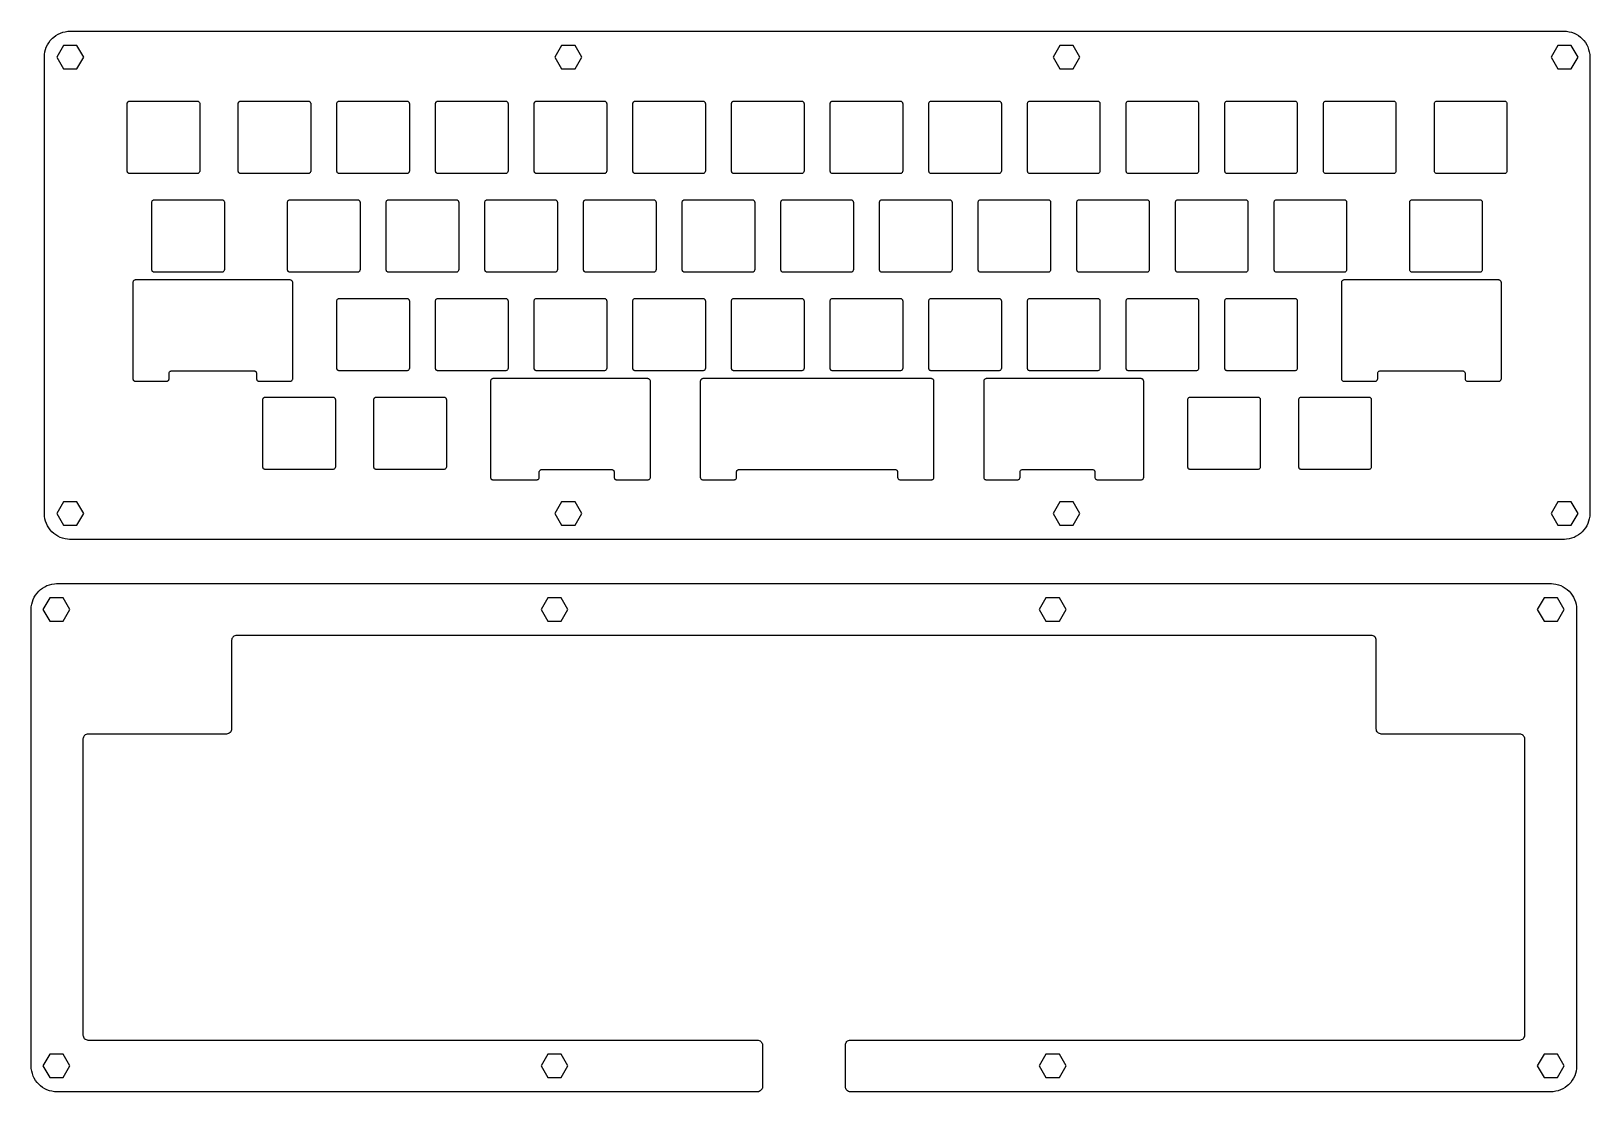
# Model space of a CAD drawing. Extents: x 0 to 714, y 0 to 312.
# Drawn here: x 413.2 to 714.1, y 107.4 to 312.3 of the extents above; entities that cross this region are included whole.
import ezdxf

# ---------------------------------------------------------------- set-up
doc = ezdxf.new("R2010")
doc.units = 0
doc.layers.get('0').update_dxf_attribs({"linetype": 'CONTINUOUS'})

msp = doc.modelspace()

# ---------------------------------------------------------------- linework, layer by layer
at = {"color": 0}
for points in [[(415.707, 307.278), (415.707, 307.401), (415.731, 307.772), (415.804, 308.258), (415.922, 308.732), (416.088, 309.192), (416.296, 309.632), (416.547, 310.051), (416.839, 310.447), (417.083, 310.726), (417.171, 310.814), (417.258, 310.9), (417.537, 311.146), (417.932, 311.438), (418.353, 311.689), (418.793, 311.897), (419.253, 312.061), (419.726, 312.181), (420.213, 312.253), (420.583, 312.278), (420.707, 312.278), (709.119, 312.278), (709.247, 312.278), (709.631, 312.251), (710.126, 312.176), (710.606, 312.053), (711.065, 311.885), (711.503, 311.675), (711.915, 311.424), (712.3, 311.136), (712.654, 310.814), (712.978, 310.458), (713.265, 310.074), (713.515, 309.661), (713.726, 309.224), (713.894, 308.765), (714.018, 308.286), (714.093, 307.789), (714.119, 307.406), (714.119, 307.278), (714.119, 219.128), (714.119, 219), (714.093, 218.617), (714.018, 218.119), (713.894, 217.64), (713.726, 217.182), (713.515, 216.744), (713.265, 216.332), (712.978, 215.947), (712.654, 215.592), (712.3, 215.269), (711.915, 214.982), (711.503, 214.732), (711.065, 214.521), (710.606, 214.353), (710.126, 214.229), (709.631, 214.154), (709.247, 214.128), (709.119, 214.128), (420.707, 214.128), (420.579, 214.128), (420.196, 214.154), (419.699, 214.229), (419.219, 214.353), (418.761, 214.521), (418.324, 214.732), (417.911, 214.982), (417.526, 215.269), (417.171, 215.592), (416.849, 215.947), (416.561, 216.332), (416.31, 216.744), (416.1, 217.182), (415.932, 217.64), (415.808, 218.119), (415.732, 218.617), (415.707, 219), (415.707, 219.128), (415.707, 307.278)], [(423.304, 307.278), (422.006, 309.528), (419.407, 309.528), (418.108, 307.278), (419.407, 305.028), (422.006, 305.028), (423.304, 307.278)], [(518.186, 305.028), (519.485, 307.278), (518.186, 309.528), (515.588, 309.528), (514.289, 307.278), (515.588, 305.028), (518.186, 305.028)], [(615.664, 307.278), (614.365, 309.528), (611.767, 309.528), (610.468, 307.278), (611.767, 305.028), (614.365, 305.028), (615.664, 307.278)], [(711.844, 307.278), (710.546, 309.528), (707.947, 309.528), (706.649, 307.278), (707.947, 305.028), (710.546, 305.028), (711.844, 307.278)], [(431.707, 298.278), (431.707, 298.303), (431.717, 298.376), (431.744, 298.469), (431.79, 298.556), (431.836, 298.614), (431.853, 298.632), (431.871, 298.649), (431.929, 298.694), (432.015, 298.74), (432.108, 298.768), (432.182, 298.778), (432.207, 298.778), (445.207, 298.778), (445.232, 298.778), (445.307, 298.768), (445.401, 298.739), (445.486, 298.693), (445.56, 298.632), (445.621, 298.557), (445.667, 298.472), (445.696, 298.379), (445.707, 298.303), (445.707, 298.278), (445.707, 285.278), (445.707, 285.253), (445.696, 285.176), (445.667, 285.083), (445.621, 284.999), (445.56, 284.924), (445.486, 284.862), (445.401, 284.817), (445.307, 284.787), (445.232, 284.778), (445.207, 284.778), (432.207, 284.778), (432.182, 284.778), (432.108, 284.787), (432.015, 284.815), (431.929, 284.862), (431.871, 284.907), (431.853, 284.924), (431.836, 284.942), (431.79, 285), (431.744, 285.086), (431.717, 285.179), (431.707, 285.253), (431.707, 285.278), (431.707, 298.278)], [(466.637, 298.778), (466.662, 298.778), (466.736, 298.768), (466.829, 298.74), (466.915, 298.694), (466.974, 298.649), (466.992, 298.632), (467.008, 298.614), (467.054, 298.556), (467.1, 298.469), (467.128, 298.376), (467.137, 298.303), (467.137, 298.278), (467.137, 285.278), (467.137, 285.253), (467.128, 285.179), (467.1, 285.086), (467.054, 285), (467.008, 284.942), (466.992, 284.924), (466.974, 284.907), (466.915, 284.862), (466.829, 284.815), (466.736, 284.787), (466.662, 284.778), (466.637, 284.778), (453.638, 284.778), (453.614, 284.778), (453.54, 284.787), (453.447, 284.815), (453.361, 284.862), (453.301, 284.907), (453.285, 284.924), (453.267, 284.942), (453.222, 285), (453.176, 285.086), (453.147, 285.179), (453.138, 285.253), (453.138, 285.278), (453.138, 298.278), (453.138, 298.303), (453.147, 298.376), (453.176, 298.469), (453.222, 298.556), (453.267, 298.614), (453.285, 298.632), (453.301, 298.649), (453.361, 298.694), (453.447, 298.74), (453.54, 298.768), (453.614, 298.778), (453.638, 298.778), (466.637, 298.778)], [(472.188, 298.278), (472.188, 298.303), (472.199, 298.379), (472.228, 298.472), (472.274, 298.557), (472.335, 298.632), (472.408, 298.693), (472.493, 298.739), (472.588, 298.768), (472.662, 298.778), (472.688, 298.778), (485.688, 298.778), (485.713, 298.778), (485.789, 298.768), (485.882, 298.739), (485.968, 298.693), (486.042, 298.632), (486.103, 298.557), (486.149, 298.472), (486.178, 298.379), (486.188, 298.303), (486.188, 298.278), (486.188, 285.278), (486.188, 285.253), (486.178, 285.179), (486.15, 285.086), (486.104, 285), (486.058, 284.942), (486.042, 284.924), (486.024, 284.907), (485.965, 284.862), (485.879, 284.815), (485.786, 284.787), (485.713, 284.778), (485.688, 284.778), (472.688, 284.778), (472.662, 284.778), (472.588, 284.787), (472.493, 284.817), (472.408, 284.862), (472.335, 284.924), (472.274, 284.999), (472.228, 285.083), (472.199, 285.176), (472.188, 285.253), (472.188, 285.278), (472.188, 298.278)], [(491.238, 298.278), (491.238, 298.303), (491.247, 298.376), (491.276, 298.469), (491.322, 298.556), (491.367, 298.614), (491.385, 298.632), (491.401, 298.649), (491.461, 298.694), (491.547, 298.74), (491.64, 298.768), (491.714, 298.778), (491.738, 298.778), (504.738, 298.778), (504.762, 298.778), (504.839, 298.768), (504.932, 298.739), (505.018, 298.693), (505.092, 298.632), (505.153, 298.557), (505.199, 298.472), (505.228, 298.379), (505.238, 298.303), (505.238, 298.278), (505.238, 285.278), (505.238, 285.253), (505.228, 285.176), (505.199, 285.083), (505.153, 284.999), (505.092, 284.924), (505.018, 284.862), (504.932, 284.817), (504.839, 284.787), (504.762, 284.778), (504.738, 284.778), (491.738, 284.778), (491.714, 284.778), (491.64, 284.787), (491.547, 284.815), (491.461, 284.862), (491.401, 284.907), (491.385, 284.924), (491.367, 284.942), (491.322, 285), (491.276, 285.086), (491.247, 285.179), (491.238, 285.253), (491.238, 285.278), (491.238, 298.278)], [(523.787, 298.778), (523.813, 298.778), (523.889, 298.768), (523.982, 298.739), (524.068, 298.693), (524.142, 298.632), (524.203, 298.557), (524.249, 298.472), (524.278, 298.379), (524.287, 298.303), (524.287, 298.278), (524.287, 285.278), (524.287, 285.253), (524.278, 285.179), (524.25, 285.086), (524.204, 285), (524.158, 284.942), (524.142, 284.924), (524.124, 284.907), (524.065, 284.862), (523.979, 284.815), (523.886, 284.787), (523.813, 284.778), (523.787, 284.778), (510.787, 284.778), (510.764, 284.778), (510.69, 284.787), (510.597, 284.815), (510.511, 284.862), (510.451, 284.907), (510.435, 284.924), (510.417, 284.942), (510.372, 285), (510.326, 285.086), (510.297, 285.179), (510.287, 285.253), (510.287, 285.278), (510.287, 298.278), (510.287, 298.303), (510.297, 298.376), (510.326, 298.469), (510.372, 298.556), (510.417, 298.614), (510.435, 298.632), (510.451, 298.649), (510.511, 298.694), (510.597, 298.74), (510.69, 298.768), (510.764, 298.778), (510.787, 298.778), (523.787, 298.778)], [(529.338, 298.278), (529.338, 298.303), (529.347, 298.376), (529.376, 298.469), (529.422, 298.556), (529.467, 298.614), (529.485, 298.632), (529.501, 298.649), (529.561, 298.694), (529.647, 298.74), (529.74, 298.768), (529.814, 298.778), (529.838, 298.778), (542.838, 298.778), (542.863, 298.778), (542.939, 298.768), (543.032, 298.739), (543.118, 298.693), (543.192, 298.632), (543.253, 298.557), (543.299, 298.472), (543.328, 298.379), (543.338, 298.303), (543.338, 298.278), (543.338, 285.278), (543.338, 285.253), (543.328, 285.176), (543.299, 285.083), (543.253, 284.999), (543.192, 284.924), (543.118, 284.862), (543.032, 284.817), (542.939, 284.787), (542.863, 284.778), (542.838, 284.778), (529.838, 284.778), (529.814, 284.778), (529.74, 284.787), (529.647, 284.815), (529.561, 284.862), (529.501, 284.907), (529.485, 284.924), (529.467, 284.942), (529.422, 285), (529.376, 285.086), (529.347, 285.179), (529.338, 285.253), (529.338, 285.278), (529.338, 298.278)], [(548.387, 298.278), (548.387, 298.303), (548.397, 298.376), (548.426, 298.469), (548.472, 298.556), (548.517, 298.614), (548.535, 298.632), (548.551, 298.649), (548.611, 298.694), (548.697, 298.74), (548.79, 298.768), (548.864, 298.778), (548.887, 298.778), (561.887, 298.778), (561.912, 298.778), (561.989, 298.768), (562.082, 298.739), (562.168, 298.693), (562.242, 298.632), (562.303, 298.557), (562.349, 298.472), (562.378, 298.379), (562.387, 298.303), (562.387, 298.278), (562.387, 285.278), (562.387, 285.253), (562.378, 285.176), (562.349, 285.083), (562.303, 284.999), (562.242, 284.924), (562.168, 284.862), (562.082, 284.817), (561.989, 284.787), (561.912, 284.778), (561.887, 284.778), (548.887, 284.778), (548.864, 284.778), (548.79, 284.787), (548.697, 284.815), (548.611, 284.862), (548.551, 284.907), (548.535, 284.924), (548.517, 284.942), (548.472, 285), (548.426, 285.086), (548.397, 285.179), (548.387, 285.253), (548.387, 285.278), (548.387, 298.278)], [(567.438, 298.278), (567.438, 298.303), (567.447, 298.376), (567.476, 298.469), (567.522, 298.556), (567.567, 298.614), (567.585, 298.632), (567.601, 298.649), (567.661, 298.694), (567.747, 298.74), (567.84, 298.768), (567.914, 298.778), (567.938, 298.778), (580.938, 298.778), (580.963, 298.778), (581.039, 298.768), (581.132, 298.739), (581.218, 298.693), (581.292, 298.632), (581.353, 298.557), (581.399, 298.472), (581.428, 298.379), (581.438, 298.303), (581.438, 298.278), (581.438, 285.278), (581.438, 285.253), (581.428, 285.179), (581.4, 285.086), (581.354, 285), (581.308, 284.942), (581.292, 284.924), (581.274, 284.907), (581.215, 284.862), (581.129, 284.815), (581.036, 284.787), (580.963, 284.778), (580.938, 284.778), (567.938, 284.778), (567.912, 284.778), (567.838, 284.787), (567.743, 284.817), (567.658, 284.862), (567.585, 284.924), (567.524, 284.999), (567.478, 285.083), (567.449, 285.176), (567.438, 285.253), (567.438, 285.278), (567.438, 298.278)], [(586.488, 298.278), (586.488, 298.303), (586.499, 298.379), (586.528, 298.472), (586.574, 298.557), (586.635, 298.632), (586.708, 298.693), (586.793, 298.739), (586.887, 298.768), (586.963, 298.778), (586.988, 298.778), (599.988, 298.778), (600.012, 298.778), (600.089, 298.768), (600.182, 298.739), (600.268, 298.693), (600.342, 298.632), (600.403, 298.557), (600.449, 298.472), (600.478, 298.379), (600.488, 298.303), (600.488, 298.278), (600.488, 285.278), (600.488, 285.253), (600.478, 285.176), (600.449, 285.083), (600.403, 284.999), (600.342, 284.924), (600.268, 284.862), (600.182, 284.817), (600.089, 284.787), (600.012, 284.778), (599.988, 284.778), (586.988, 284.778), (586.963, 284.778), (586.887, 284.787), (586.793, 284.817), (586.708, 284.862), (586.635, 284.924), (586.574, 284.999), (586.528, 285.083), (586.499, 285.176), (586.488, 285.253), (586.488, 285.278), (586.488, 298.278)], [(605.537, 298.278), (605.537, 298.303), (605.549, 298.379), (605.578, 298.472), (605.624, 298.557), (605.685, 298.632), (605.758, 298.693), (605.843, 298.739), (605.938, 298.768), (606.012, 298.778), (606.037, 298.778), (619.037, 298.778), (619.063, 298.778), (619.139, 298.768), (619.232, 298.739), (619.318, 298.693), (619.392, 298.632), (619.453, 298.557), (619.499, 298.472), (619.528, 298.379), (619.537, 298.303), (619.537, 298.278), (619.537, 285.278), (619.537, 285.253), (619.528, 285.176), (619.499, 285.083), (619.453, 284.999), (619.392, 284.924), (619.318, 284.862), (619.232, 284.817), (619.139, 284.787), (619.063, 284.778), (619.037, 284.778), (606.037, 284.778), (606.014, 284.778), (605.94, 284.787), (605.847, 284.815), (605.761, 284.862), (605.701, 284.907), (605.685, 284.924), (605.667, 284.942), (605.622, 285), (605.576, 285.086), (605.547, 285.179), (605.537, 285.253), (605.537, 285.278), (605.537, 298.278)], [(624.588, 298.278), (624.588, 298.303), (624.599, 298.379), (624.628, 298.472), (624.674, 298.557), (624.735, 298.632), (624.808, 298.693), (624.893, 298.739), (624.988, 298.768), (625.063, 298.778), (625.088, 298.778), (638.088, 298.778), (638.113, 298.778), (638.186, 298.768), (638.279, 298.74), (638.365, 298.694), (638.424, 298.649), (638.442, 298.632), (638.458, 298.614), (638.504, 298.556), (638.55, 298.469), (638.578, 298.376), (638.588, 298.303), (638.588, 298.278), (638.588, 285.278), (638.588, 285.253), (638.578, 285.176), (638.549, 285.083), (638.503, 284.999), (638.442, 284.924), (638.368, 284.862), (638.282, 284.817), (638.189, 284.787), (638.113, 284.778), (638.088, 284.778), (625.088, 284.778), (625.064, 284.778), (624.99, 284.787), (624.897, 284.815), (624.811, 284.862), (624.751, 284.907), (624.735, 284.924), (624.717, 284.942), (624.672, 285), (624.626, 285.086), (624.597, 285.179), (624.588, 285.253), (624.588, 285.278), (624.588, 298.278)], [(643.637, 298.278), (643.637, 298.303), (643.649, 298.379), (643.678, 298.472), (643.724, 298.557), (643.785, 298.632), (643.858, 298.693), (643.943, 298.739), (644.037, 298.768), (644.113, 298.778), (644.137, 298.778), (657.137, 298.778), (657.162, 298.778), (657.236, 298.768), (657.329, 298.74), (657.415, 298.694), (657.474, 298.649), (657.492, 298.632), (657.508, 298.614), (657.554, 298.556), (657.6, 298.469), (657.628, 298.376), (657.637, 298.303), (657.637, 298.278), (657.637, 285.278), (657.637, 285.253), (657.628, 285.176), (657.599, 285.083), (657.553, 284.999), (657.492, 284.924), (657.418, 284.862), (657.332, 284.817), (657.239, 284.787), (657.162, 284.778), (657.137, 284.778), (644.137, 284.778), (644.114, 284.778), (644.04, 284.787), (643.947, 284.815), (643.861, 284.862), (643.801, 284.907), (643.785, 284.924), (643.767, 284.942), (643.722, 285), (643.676, 285.086), (643.647, 285.179), (643.637, 285.253), (643.637, 285.278), (643.637, 298.278)], [(662.688, 298.278), (662.688, 298.303), (662.699, 298.379), (662.728, 298.472), (662.774, 298.557), (662.835, 298.632), (662.908, 298.693), (662.993, 298.739), (663.088, 298.768), (663.162, 298.778), (663.188, 298.778), (676.188, 298.778), (676.213, 298.778), (676.286, 298.768), (676.379, 298.74), (676.465, 298.694), (676.524, 298.649), (676.542, 298.632), (676.558, 298.614), (676.604, 298.556), (676.65, 298.469), (676.678, 298.376), (676.688, 298.303), (676.688, 298.278), (676.688, 285.278), (676.688, 285.253), (676.678, 285.176), (676.649, 285.083), (676.603, 284.999), (676.542, 284.924), (676.468, 284.862), (676.382, 284.817), (676.289, 284.787), (676.213, 284.778), (676.188, 284.778), (663.188, 284.778), (663.164, 284.778), (663.09, 284.787), (662.997, 284.815), (662.911, 284.862), (662.851, 284.907), (662.835, 284.924), (662.817, 284.942), (662.772, 285), (662.726, 285.086), (662.697, 285.179), (662.688, 285.253), (662.688, 285.278), (662.688, 298.278)], [(684.119, 298.278), (684.119, 298.303), (684.129, 298.376), (684.157, 298.469), (684.203, 298.556), (684.249, 298.614), (684.265, 298.632), (684.283, 298.649), (684.342, 298.694), (684.428, 298.74), (684.521, 298.768), (684.594, 298.778), (684.619, 298.778), (697.619, 298.778), (697.643, 298.778), (697.717, 298.768), (697.811, 298.74), (697.897, 298.694), (697.956, 298.649), (697.972, 298.632), (697.99, 298.614), (698.035, 298.556), (698.081, 298.469), (698.11, 298.376), (698.119, 298.303), (698.119, 298.278), (698.119, 285.278), (698.119, 285.253), (698.108, 285.176), (698.079, 285.083), (698.033, 284.999), (697.972, 284.924), (697.899, 284.862), (697.814, 284.817), (697.719, 284.787), (697.644, 284.778), (697.619, 284.778), (684.619, 284.778), (684.594, 284.778), (684.521, 284.787), (684.428, 284.815), (684.342, 284.862), (684.283, 284.907), (684.265, 284.924), (684.249, 284.942), (684.203, 285), (684.157, 285.086), (684.129, 285.179), (684.119, 285.253), (684.119, 285.278), (684.119, 298.278)], [(436.469, 279.228), (436.469, 279.253), (436.479, 279.329), (436.508, 279.422), (436.554, 279.507), (436.615, 279.582), (436.69, 279.643), (436.775, 279.689), (436.868, 279.718), (436.944, 279.728), (436.969, 279.728), (449.969, 279.728), (449.993, 279.728), (450.067, 279.718), (450.161, 279.69), (450.247, 279.644), (450.306, 279.599), (450.322, 279.582), (450.34, 279.564), (450.385, 279.506), (450.431, 279.419), (450.46, 279.326), (450.469, 279.253), (450.469, 279.228), (450.469, 266.228), (450.469, 266.203), (450.458, 266.126), (450.429, 266.033), (450.383, 265.949), (450.322, 265.874), (450.249, 265.814), (450.164, 265.767), (450.069, 265.737), (449.994, 265.728), (449.969, 265.728), (436.969, 265.728), (436.944, 265.728), (436.868, 265.737), (436.775, 265.767), (436.69, 265.814), (436.615, 265.874), (436.554, 265.949), (436.508, 266.033), (436.479, 266.126), (436.469, 266.203), (436.469, 266.228), (436.469, 279.228)], [(462.662, 279.228), (462.662, 279.253), (462.674, 279.329), (462.703, 279.422), (462.749, 279.507), (462.81, 279.582), (462.883, 279.643), (462.968, 279.689), (463.063, 279.718), (463.137, 279.728), (463.162, 279.728), (476.162, 279.728), (476.188, 279.728), (476.264, 279.718), (476.357, 279.689), (476.443, 279.643), (476.517, 279.582), (476.578, 279.507), (476.624, 279.422), (476.653, 279.329), (476.662, 279.253), (476.662, 279.228), (476.662, 266.228), (476.662, 266.203), (476.653, 266.129), (476.625, 266.036), (476.579, 265.95), (476.533, 265.892), (476.517, 265.874), (476.499, 265.857), (476.44, 265.811), (476.354, 265.765), (476.261, 265.737), (476.188, 265.728), (476.162, 265.728), (463.162, 265.728), (463.139, 265.728), (463.065, 265.737), (462.972, 265.765), (462.886, 265.811), (462.826, 265.857), (462.81, 265.874), (462.792, 265.892), (462.747, 265.95), (462.701, 266.036), (462.672, 266.129), (462.662, 266.203), (462.662, 266.228), (462.662, 279.228)], [(481.713, 279.228), (481.713, 279.253), (481.724, 279.329), (481.753, 279.422), (481.799, 279.507), (481.86, 279.582), (481.933, 279.643), (482.018, 279.689), (482.113, 279.718), (482.188, 279.728), (482.213, 279.728), (495.213, 279.728), (495.238, 279.728), (495.311, 279.718), (495.404, 279.69), (495.49, 279.644), (495.549, 279.599), (495.567, 279.582), (495.583, 279.564), (495.629, 279.506), (495.675, 279.419), (495.703, 279.326), (495.713, 279.253), (495.713, 279.228), (495.713, 266.228), (495.713, 266.203), (495.703, 266.126), (495.674, 266.033), (495.628, 265.949), (495.567, 265.874), (495.493, 265.814), (495.407, 265.767), (495.314, 265.737), (495.238, 265.728), (495.213, 265.728), (482.213, 265.728), (482.188, 265.728), (482.113, 265.737), (482.018, 265.767), (481.933, 265.814), (481.86, 265.874), (481.799, 265.949), (481.753, 266.033), (481.724, 266.126), (481.713, 266.203), (481.713, 266.228), (481.713, 279.228)], [(500.762, 279.228), (500.762, 279.253), (500.774, 279.329), (500.803, 279.422), (500.849, 279.507), (500.91, 279.582), (500.983, 279.643), (501.068, 279.689), (501.162, 279.718), (501.238, 279.728), (501.262, 279.728), (514.262, 279.728), (514.287, 279.728), (514.364, 279.718), (514.457, 279.689), (514.543, 279.643), (514.617, 279.582), (514.678, 279.507), (514.724, 279.422), (514.753, 279.329), (514.762, 279.253), (514.762, 279.228), (514.762, 266.228), (514.762, 266.203), (514.753, 266.129), (514.725, 266.036), (514.679, 265.95), (514.633, 265.892), (514.617, 265.874), (514.599, 265.857), (514.54, 265.811), (514.454, 265.765), (514.361, 265.737), (514.287, 265.728), (514.262, 265.728), (501.262, 265.728), (501.239, 265.728), (501.165, 265.737), (501.072, 265.765), (500.986, 265.811), (500.926, 265.857), (500.91, 265.874), (500.892, 265.892), (500.847, 265.95), (500.801, 266.036), (500.772, 266.129), (500.762, 266.203), (500.762, 266.228), (500.762, 279.228)], [(533.313, 279.728), (533.338, 279.728), (533.414, 279.718), (533.507, 279.689), (533.593, 279.643), (533.667, 279.582), (533.728, 279.507), (533.774, 279.422), (533.803, 279.329), (533.813, 279.253), (533.813, 279.228), (533.813, 266.228), (533.813, 266.203), (533.803, 266.129), (533.775, 266.036), (533.729, 265.95), (533.683, 265.892), (533.667, 265.874), (533.649, 265.857), (533.59, 265.811), (533.504, 265.765), (533.411, 265.737), (533.338, 265.728), (533.313, 265.728), (520.313, 265.728), (520.289, 265.728), (520.215, 265.737), (520.122, 265.765), (520.036, 265.811), (519.976, 265.857), (519.96, 265.874), (519.942, 265.892), (519.897, 265.95), (519.851, 266.036), (519.822, 266.129), (519.813, 266.203), (519.813, 266.228), (519.813, 279.228), (519.813, 279.253), (519.822, 279.326), (519.851, 279.419), (519.897, 279.506), (519.942, 279.564), (519.96, 279.582), (519.976, 279.599), (520.036, 279.644), (520.122, 279.69), (520.215, 279.718), (520.289, 279.728), (520.313, 279.728), (533.313, 279.728)], [(552.363, 279.728), (552.387, 279.728), (552.464, 279.718), (552.557, 279.689), (552.643, 279.643), (552.717, 279.582), (552.778, 279.507), (552.824, 279.422), (552.853, 279.329), (552.863, 279.253), (552.863, 279.228), (552.863, 266.228), (552.863, 266.203), (552.853, 266.129), (552.825, 266.036), (552.779, 265.95), (552.733, 265.892), (552.717, 265.874), (552.699, 265.857), (552.64, 265.811), (552.554, 265.765), (552.461, 265.737), (552.387, 265.728), (552.363, 265.728), (539.363, 265.728), (539.339, 265.728), (539.265, 265.737), (539.172, 265.765), (539.086, 265.811), (539.026, 265.857), (539.01, 265.874), (538.992, 265.892), (538.947, 265.95), (538.901, 266.036), (538.872, 266.129), (538.863, 266.203), (538.863, 266.228), (538.863, 279.228), (538.863, 279.253), (538.872, 279.326), (538.901, 279.419), (538.947, 279.506), (538.992, 279.564), (539.01, 279.582), (539.026, 279.599), (539.086, 279.644), (539.172, 279.69), (539.265, 279.718), (539.339, 279.728), (539.363, 279.728), (552.363, 279.728)], [(557.912, 279.228), (557.912, 279.253), (557.922, 279.326), (557.951, 279.419), (557.997, 279.506), (558.042, 279.564), (558.06, 279.582), (558.076, 279.599), (558.136, 279.644), (558.222, 279.69), (558.315, 279.718), (558.389, 279.728), (558.412, 279.728), (571.412, 279.728), (571.438, 279.728), (571.514, 279.718), (571.607, 279.689), (571.693, 279.643), (571.767, 279.582), (571.828, 279.507), (571.874, 279.422), (571.903, 279.329), (571.912, 279.253), (571.912, 279.228), (571.912, 266.228), (571.912, 266.203), (571.903, 266.129), (571.875, 266.036), (571.829, 265.95), (571.783, 265.892), (571.767, 265.874), (571.749, 265.857), (571.69, 265.811), (571.604, 265.765), (571.511, 265.737), (571.438, 265.728), (571.412, 265.728), (558.412, 265.728), (558.387, 265.728), (558.313, 265.737), (558.218, 265.767), (558.133, 265.814), (558.06, 265.874), (557.999, 265.949), (557.953, 266.033), (557.924, 266.126), (557.912, 266.203), (557.912, 266.228), (557.912, 279.228)], [(576.963, 279.228), (576.963, 279.253), (576.972, 279.326), (577.001, 279.419), (577.047, 279.506), (577.092, 279.564), (577.11, 279.582), (577.126, 279.599), (577.186, 279.644), (577.272, 279.69), (577.365, 279.718), (577.439, 279.728), (577.463, 279.728), (590.463, 279.728), (590.488, 279.728), (590.561, 279.718), (590.654, 279.69), (590.74, 279.644), (590.799, 279.599), (590.817, 279.582), (590.833, 279.564), (590.879, 279.506), (590.925, 279.419), (590.953, 279.326), (590.963, 279.253), (590.963, 279.228), (590.963, 266.228), (590.963, 266.203), (590.953, 266.126), (590.924, 266.033), (590.878, 265.949), (590.817, 265.874), (590.743, 265.814), (590.657, 265.767), (590.564, 265.737), (590.488, 265.728), (590.463, 265.728), (577.463, 265.728), (577.438, 265.728), (577.363, 265.737), (577.268, 265.767), (577.183, 265.814), (577.11, 265.874), (577.049, 265.949), (577.003, 266.033), (576.974, 266.126), (576.963, 266.203), (576.963, 266.228), (576.963, 279.228)], [(596.012, 279.228), (596.012, 279.253), (596.024, 279.329), (596.053, 279.422), (596.099, 279.507), (596.16, 279.582), (596.233, 279.643), (596.318, 279.689), (596.412, 279.718), (596.488, 279.728), (596.512, 279.728), (609.512, 279.728), (609.537, 279.728), (609.611, 279.718), (609.704, 279.69), (609.79, 279.644), (609.849, 279.599), (609.867, 279.582), (609.883, 279.564), (609.929, 279.506), (609.975, 279.419), (610.003, 279.326), (610.012, 279.253), (610.012, 279.228), (610.012, 266.228), (610.012, 266.203), (610.003, 266.126), (609.974, 266.033), (609.928, 265.949), (609.867, 265.874), (609.793, 265.814), (609.707, 265.767), (609.614, 265.737), (609.537, 265.728), (609.512, 265.728), (596.512, 265.728), (596.489, 265.728), (596.415, 265.737), (596.322, 265.765), (596.236, 265.811), (596.176, 265.857), (596.16, 265.874), (596.142, 265.892), (596.097, 265.95), (596.051, 266.036), (596.022, 266.129), (596.012, 266.203), (596.012, 266.228), (596.012, 279.228)], [(628.563, 279.728), (628.588, 279.728), (628.661, 279.718), (628.754, 279.69), (628.84, 279.644), (628.899, 279.599), (628.917, 279.582), (628.933, 279.564), (628.979, 279.506), (629.025, 279.419), (629.053, 279.326), (629.063, 279.253), (629.063, 279.228), (629.063, 266.228), (629.063, 266.203), (629.053, 266.126), (629.024, 266.033), (628.978, 265.949), (628.917, 265.874), (628.843, 265.814), (628.757, 265.767), (628.664, 265.737), (628.588, 265.728), (628.563, 265.728), (615.563, 265.728), (615.539, 265.728), (615.465, 265.737), (615.372, 265.765), (615.286, 265.811), (615.226, 265.857), (615.21, 265.874), (615.192, 265.892), (615.147, 265.95), (615.101, 266.036), (615.072, 266.129), (615.063, 266.203), (615.063, 266.228), (615.063, 279.228), (615.063, 279.253), (615.074, 279.329), (615.103, 279.422), (615.149, 279.507), (615.21, 279.582), (615.283, 279.643), (615.368, 279.689), (615.463, 279.718), (615.537, 279.728), (615.563, 279.728), (628.563, 279.728)], [(634.113, 279.228), (634.113, 279.253), (634.124, 279.329), (634.153, 279.422), (634.199, 279.507), (634.26, 279.582), (634.333, 279.643), (634.418, 279.689), (634.512, 279.718), (634.588, 279.728), (634.613, 279.728), (647.613, 279.728), (647.637, 279.728), (647.711, 279.718), (647.804, 279.69), (647.89, 279.644), (647.949, 279.599), (647.967, 279.582), (647.983, 279.564), (648.029, 279.506), (648.075, 279.419), (648.103, 279.326), (648.113, 279.253), (648.113, 279.228), (648.113, 266.228), (648.113, 266.203), (648.103, 266.126), (648.074, 266.033), (648.028, 265.949), (647.967, 265.874), (647.893, 265.814), (647.807, 265.767), (647.714, 265.737), (647.637, 265.728), (647.613, 265.728), (634.613, 265.728), (634.589, 265.728), (634.515, 265.737), (634.422, 265.765), (634.336, 265.811), (634.276, 265.857), (634.26, 265.874), (634.242, 265.892), (634.197, 265.95), (634.151, 266.036), (634.122, 266.129), (634.113, 266.203), (634.113, 266.228), (634.113, 279.228)], [(653.162, 279.228), (653.162, 279.253), (653.174, 279.329), (653.203, 279.422), (653.249, 279.507), (653.31, 279.582), (653.383, 279.643), (653.468, 279.689), (653.563, 279.718), (653.637, 279.728), (653.662, 279.728), (666.662, 279.728), (666.688, 279.728), (666.761, 279.718), (666.854, 279.69), (666.94, 279.644), (666.999, 279.599), (667.017, 279.582), (667.033, 279.564), (667.079, 279.506), (667.125, 279.419), (667.153, 279.326), (667.162, 279.253), (667.162, 279.228), (667.162, 266.228), (667.162, 266.203), (667.153, 266.126), (667.124, 266.033), (667.078, 265.949), (667.017, 265.874), (666.943, 265.814), (666.857, 265.767), (666.764, 265.737), (666.688, 265.728), (666.662, 265.728), (653.662, 265.728), (653.639, 265.728), (653.565, 265.737), (653.472, 265.765), (653.386, 265.811), (653.326, 265.857), (653.31, 265.874), (653.292, 265.892), (653.247, 265.95), (653.201, 266.036), (653.172, 266.129), (653.162, 266.203), (653.162, 266.228), (653.162, 279.228)], [(679.357, 279.228), (679.357, 279.253), (679.367, 279.329), (679.396, 279.422), (679.442, 279.507), (679.503, 279.582), (679.578, 279.643), (679.662, 279.689), (679.756, 279.718), (679.832, 279.728), (679.857, 279.728), (692.857, 279.728), (692.881, 279.728), (692.954, 279.718), (693.049, 279.69), (693.133, 279.644), (693.193, 279.599), (693.21, 279.582), (693.228, 279.564), (693.272, 279.506), (693.318, 279.419), (693.347, 279.326), (693.357, 279.253), (693.357, 279.228), (693.357, 266.228), (693.357, 266.203), (693.347, 266.129), (693.318, 266.036), (693.272, 265.95), (693.228, 265.892), (693.21, 265.874), (693.193, 265.857), (693.133, 265.811), (693.049, 265.765), (692.954, 265.737), (692.881, 265.728), (692.857, 265.728), (679.857, 265.728), (679.832, 265.728), (679.758, 265.737), (679.665, 265.765), (679.579, 265.811), (679.521, 265.857), (679.503, 265.874), (679.486, 265.892), (679.44, 265.95), (679.394, 266.036), (679.367, 266.129), (679.357, 266.203), (679.357, 266.228), (679.357, 279.228)], [(439.793, 246.178), (439.793, 246.203), (439.804, 246.279), (439.833, 246.372), (439.879, 246.457), (439.94, 246.532), (440.014, 246.593), (440.099, 246.639), (440.193, 246.668), (440.268, 246.678), (440.293, 246.678), (456.169, 246.678), (456.194, 246.678), (456.271, 246.668), (456.364, 246.639), (456.449, 246.593), (456.524, 246.532), (456.585, 246.457), (456.631, 246.372), (456.66, 246.279), (456.669, 246.203), (456.669, 246.178), (456.669, 245.178), (456.669, 245.153), (456.679, 245.079), (456.708, 244.986), (456.754, 244.9), (456.799, 244.842), (456.817, 244.824), (456.833, 244.807), (456.892, 244.763), (456.978, 244.715), (457.072, 244.688), (457.144, 244.678), (457.169, 244.678), (463.169, 244.678), (463.194, 244.678), (463.271, 244.688), (463.364, 244.717), (463.449, 244.763), (463.524, 244.824), (463.585, 244.899), (463.631, 244.983), (463.66, 245.076), (463.669, 245.153), (463.669, 245.178), (463.669, 263.728), (463.669, 263.753), (463.66, 263.829), (463.631, 263.922), (463.585, 264.007), (463.524, 264.082), (463.449, 264.143), (463.364, 264.189), (463.271, 264.218), (463.194, 264.228), (463.169, 264.228), (433.293, 264.228), (433.268, 264.228), (433.193, 264.218), (433.099, 264.189), (433.014, 264.143), (432.94, 264.082), (432.879, 264.007), (432.833, 263.922), (432.804, 263.829), (432.793, 263.753), (432.793, 263.728), (432.793, 245.178), (432.793, 245.153), (432.803, 245.079), (432.832, 244.986), (432.878, 244.9), (432.922, 244.842), (432.94, 244.824), (432.957, 244.807), (433.017, 244.763), (433.103, 244.715), (433.196, 244.688), (433.269, 244.678), (433.293, 244.678), (439.293, 244.678), (439.318, 244.678), (439.392, 244.688), (439.485, 244.715), (439.571, 244.763), (439.631, 244.807), (439.647, 244.824), (439.664, 244.842), (439.71, 244.9), (439.756, 244.986), (439.783, 245.079), (439.793, 245.153), (439.793, 245.178), (439.793, 246.178)], [(689.532, 246.678), (689.557, 246.678), (689.633, 246.668), (689.726, 246.639), (689.811, 246.593), (689.886, 246.532), (689.947, 246.457), (689.993, 246.372), (690.022, 246.279), (690.032, 246.203), (690.032, 246.178), (690.032, 245.178), (690.032, 245.153), (690.042, 245.079), (690.071, 244.986), (690.117, 244.9), (690.161, 244.842), (690.179, 244.824), (690.196, 244.807), (690.254, 244.763), (690.34, 244.715), (690.435, 244.688), (690.508, 244.678), (690.532, 244.678), (696.532, 244.678), (696.557, 244.678), (696.631, 244.688), (696.724, 244.715), (696.81, 244.763), (696.868, 244.807), (696.886, 244.824), (696.903, 244.842), (696.949, 244.9), (696.994, 244.986), (697.022, 245.079), (697.032, 245.153), (697.032, 245.178), (697.032, 263.728), (697.032, 263.753), (697.022, 263.829), (696.993, 263.922), (696.947, 264.007), (696.886, 264.082), (696.811, 264.143), (696.726, 264.189), (696.633, 264.218), (696.557, 264.228), (696.532, 264.228), (666.656, 264.228), (666.631, 264.228), (666.556, 264.218), (666.461, 264.189), (666.376, 264.143), (666.303, 264.082), (666.242, 264.007), (666.196, 263.922), (666.167, 263.829), (666.156, 263.753), (666.156, 263.728), (666.156, 245.178), (666.156, 245.153), (666.167, 245.076), (666.196, 244.983), (666.242, 244.899), (666.303, 244.824), (666.376, 244.763), (666.461, 244.717), (666.556, 244.688), (666.631, 244.678), (666.656, 244.678), (672.656, 244.678), (672.682, 244.678), (672.757, 244.688), (672.851, 244.717), (672.936, 244.763), (673.01, 244.824), (673.071, 244.899), (673.117, 244.983), (673.146, 245.076), (673.156, 245.153), (673.156, 245.178), (673.156, 246.178), (673.156, 246.203), (673.167, 246.279), (673.196, 246.372), (673.242, 246.457), (673.303, 246.532), (673.376, 246.593), (673.461, 246.639), (673.556, 246.668), (673.631, 246.678), (673.656, 246.678), (689.532, 246.678)], [(472.188, 260.178), (472.188, 260.203), (472.199, 260.279), (472.228, 260.372), (472.274, 260.457), (472.335, 260.532), (472.408, 260.593), (472.493, 260.639), (472.588, 260.668), (472.662, 260.678), (472.688, 260.678), (485.688, 260.678), (485.713, 260.678), (485.789, 260.668), (485.882, 260.639), (485.968, 260.593), (486.042, 260.532), (486.103, 260.457), (486.149, 260.372), (486.178, 260.279), (486.188, 260.203), (486.188, 260.178), (486.188, 247.178), (486.188, 247.153), (486.178, 247.076), (486.149, 246.983), (486.103, 246.899), (486.042, 246.824), (485.968, 246.763), (485.882, 246.717), (485.789, 246.688), (485.713, 246.678), (485.688, 246.678), (472.688, 246.678), (472.664, 246.678), (472.59, 246.688), (472.497, 246.715), (472.411, 246.763), (472.351, 246.807), (472.335, 246.824), (472.317, 246.842), (472.272, 246.9), (472.226, 246.986), (472.197, 247.079), (472.188, 247.153), (472.188, 247.178), (472.188, 260.178)], [(491.238, 260.178), (491.238, 260.203), (491.249, 260.279), (491.278, 260.372), (491.324, 260.457), (491.385, 260.532), (491.458, 260.593), (491.543, 260.639), (491.637, 260.668), (491.713, 260.678), (491.738, 260.678), (504.738, 260.678), (504.762, 260.678), (504.839, 260.668), (504.932, 260.639), (505.018, 260.593), (505.092, 260.532), (505.153, 260.457), (505.199, 260.372), (505.228, 260.279), (505.238, 260.203), (505.238, 260.178), (505.238, 247.178), (505.238, 247.153), (505.228, 247.076), (505.199, 246.983), (505.153, 246.899), (505.092, 246.824), (505.018, 246.763), (504.932, 246.717), (504.839, 246.688), (504.762, 246.678), (504.738, 246.678), (491.738, 246.678), (491.714, 246.678), (491.64, 246.688), (491.547, 246.715), (491.461, 246.763), (491.401, 246.807), (491.385, 246.824), (491.367, 246.842), (491.322, 246.9), (491.276, 246.986), (491.247, 247.079), (491.238, 247.153), (491.238, 247.178), (491.238, 260.178)], [(510.287, 260.178), (510.287, 260.203), (510.299, 260.279), (510.328, 260.372), (510.374, 260.457), (510.435, 260.532), (510.508, 260.593), (510.593, 260.639), (510.688, 260.668), (510.762, 260.678), (510.787, 260.678), (523.787, 260.678), (523.813, 260.678), (523.886, 260.668), (523.979, 260.64), (524.065, 260.594), (524.124, 260.549), (524.142, 260.532), (524.158, 260.514), (524.204, 260.456), (524.25, 260.369), (524.278, 260.276), (524.287, 260.203), (524.287, 260.178), (524.287, 247.178), (524.287, 247.153), (524.278, 247.076), (524.249, 246.983), (524.203, 246.899), (524.142, 246.824), (524.068, 246.763), (523.982, 246.717), (523.889, 246.688), (523.813, 246.678), (523.787, 246.678), (510.787, 246.678), (510.764, 246.678), (510.69, 246.688), (510.597, 246.715), (510.511, 246.763), (510.451, 246.807), (510.435, 246.824), (510.417, 246.842), (510.372, 246.9), (510.326, 246.986), (510.297, 247.079), (510.287, 247.153), (510.287, 247.178), (510.287, 260.178)], [(529.338, 260.178), (529.338, 260.203), (529.349, 260.279), (529.378, 260.372), (529.424, 260.457), (529.485, 260.532), (529.558, 260.593), (529.643, 260.639), (529.738, 260.668), (529.813, 260.678), (529.838, 260.678), (542.838, 260.678), (542.863, 260.678), (542.939, 260.668), (543.032, 260.639), (543.118, 260.593), (543.192, 260.532), (543.253, 260.457), (543.299, 260.372), (543.328, 260.279), (543.338, 260.203), (543.338, 260.178), (543.338, 247.178), (543.338, 247.153), (543.328, 247.079), (543.3, 246.986), (543.254, 246.9), (543.208, 246.842), (543.192, 246.824), (543.174, 246.807), (543.115, 246.763), (543.029, 246.715), (542.936, 246.688), (542.863, 246.678), (542.838, 246.678), (529.838, 246.678), (529.814, 246.678), (529.74, 246.688), (529.647, 246.715), (529.561, 246.763), (529.501, 246.807), (529.485, 246.824), (529.467, 246.842), (529.422, 246.9), (529.376, 246.986), (529.347, 247.079), (529.338, 247.153), (529.338, 247.178), (529.338, 260.178)], [(548.387, 260.178), (548.387, 260.203), (548.399, 260.279), (548.428, 260.372), (548.474, 260.457), (548.535, 260.532), (548.608, 260.593), (548.693, 260.639), (548.787, 260.668), (548.863, 260.678), (548.887, 260.678), (561.887, 260.678), (561.912, 260.678), (561.989, 260.668), (562.082, 260.639), (562.168, 260.593), (562.242, 260.532), (562.303, 260.457), (562.349, 260.372), (562.378, 260.279), (562.387, 260.203), (562.387, 260.178), (562.387, 247.178), (562.387, 247.153), (562.378, 247.079), (562.35, 246.986), (562.304, 246.9), (562.258, 246.842), (562.242, 246.824), (562.224, 246.807), (562.165, 246.763), (562.079, 246.715), (561.986, 246.688), (561.912, 246.678), (561.887, 246.678), (548.887, 246.678), (548.864, 246.678), (548.79, 246.688), (548.697, 246.715), (548.611, 246.763), (548.551, 246.807), (548.535, 246.824), (548.517, 246.842), (548.472, 246.9), (548.426, 246.986), (548.397, 247.079), (548.387, 247.153), (548.387, 247.178), (548.387, 260.178)], [(567.438, 260.178), (567.438, 260.203), (567.449, 260.279), (567.478, 260.372), (567.524, 260.457), (567.585, 260.532), (567.658, 260.593), (567.743, 260.639), (567.838, 260.668), (567.912, 260.678), (567.938, 260.678), (580.938, 260.678), (580.963, 260.678), (581.039, 260.668), (581.132, 260.639), (581.218, 260.593), (581.292, 260.532), (581.353, 260.457), (581.399, 260.372), (581.428, 260.279), (581.438, 260.203), (581.438, 260.178), (581.438, 247.178), (581.438, 247.153), (581.428, 247.079), (581.4, 246.986), (581.354, 246.9), (581.308, 246.842), (581.292, 246.824), (581.274, 246.807), (581.215, 246.763), (581.129, 246.715), (581.036, 246.688), (580.963, 246.678), (580.938, 246.678), (567.938, 246.678), (567.912, 246.678), (567.838, 246.688), (567.743, 246.717), (567.658, 246.763), (567.585, 246.824), (567.524, 246.899), (567.478, 246.983), (567.449, 247.076), (567.438, 247.153), (567.438, 247.178), (567.438, 260.178)], [(586.488, 260.178), (586.488, 260.203), (586.499, 260.279), (586.528, 260.372), (586.574, 260.457), (586.635, 260.532), (586.708, 260.593), (586.793, 260.639), (586.887, 260.668), (586.963, 260.678), (586.988, 260.678), (599.988, 260.678), (600.012, 260.678), (600.086, 260.668), (600.179, 260.64), (600.265, 260.594), (600.324, 260.549), (600.342, 260.532), (600.358, 260.514), (600.404, 260.456), (600.45, 260.369), (600.478, 260.276), (600.488, 260.203), (600.488, 260.178), (600.488, 247.178), (600.488, 247.153), (600.478, 247.076), (600.449, 246.983), (600.403, 246.899), (600.342, 246.824), (600.268, 246.763), (600.182, 246.717), (600.089, 246.688), (600.012, 246.678), (599.988, 246.678), (586.988, 246.678), (586.963, 246.678), (586.887, 246.688), (586.793, 246.717), (586.708, 246.763), (586.635, 246.824), (586.574, 246.899), (586.528, 246.983), (586.499, 247.076), (586.488, 247.153), (586.488, 247.178), (586.488, 260.178)], [(605.537, 260.178), (605.537, 260.203), (605.549, 260.279), (605.578, 260.372), (605.624, 260.457), (605.685, 260.532), (605.758, 260.593), (605.843, 260.639), (605.938, 260.668), (606.012, 260.678), (606.037, 260.678), (619.037, 260.678), (619.063, 260.678), (619.136, 260.668), (619.229, 260.64), (619.315, 260.594), (619.374, 260.549), (619.392, 260.532), (619.408, 260.514), (619.454, 260.456), (619.5, 260.369), (619.528, 260.276), (619.537, 260.203), (619.537, 260.178), (619.537, 247.178), (619.537, 247.153), (619.528, 247.076), (619.499, 246.983), (619.453, 246.899), (619.392, 246.824), (619.318, 246.763), (619.232, 246.717), (619.139, 246.688), (619.063, 246.678), (619.037, 246.678), (606.037, 246.678), (606.014, 246.678), (605.94, 246.688), (605.847, 246.715), (605.761, 246.763), (605.701, 246.807), (605.685, 246.824), (605.667, 246.842), (605.622, 246.9), (605.576, 246.986), (605.547, 247.079), (605.537, 247.153), (605.537, 247.178), (605.537, 260.178)], [(624.588, 260.178), (624.588, 260.203), (624.599, 260.279), (624.628, 260.372), (624.674, 260.457), (624.735, 260.532), (624.808, 260.593), (624.893, 260.639), (624.988, 260.668), (625.063, 260.678), (625.088, 260.678), (638.088, 260.678), (638.113, 260.678), (638.186, 260.668), (638.279, 260.64), (638.365, 260.594), (638.424, 260.549), (638.442, 260.532), (638.458, 260.514), (638.504, 260.456), (638.55, 260.369), (638.578, 260.276), (638.588, 260.203), (638.588, 260.178), (638.588, 247.178), (638.588, 247.153), (638.578, 247.076), (638.549, 246.983), (638.503, 246.899), (638.442, 246.824), (638.368, 246.763), (638.282, 246.717), (638.189, 246.688), (638.113, 246.678), (638.088, 246.678), (625.088, 246.678), (625.064, 246.678), (624.99, 246.688), (624.897, 246.715), (624.811, 246.763), (624.751, 246.807), (624.735, 246.824), (624.717, 246.842), (624.672, 246.9), (624.626, 246.986), (624.597, 247.079), (624.588, 247.153), (624.588, 247.178), (624.588, 260.178)], [(643.637, 260.178), (643.637, 260.203), (643.649, 260.279), (643.678, 260.372), (643.724, 260.457), (643.785, 260.532), (643.858, 260.593), (643.943, 260.639), (644.037, 260.668), (644.113, 260.678), (644.137, 260.678), (657.137, 260.678), (657.162, 260.678), (657.236, 260.668), (657.329, 260.64), (657.415, 260.594), (657.474, 260.549), (657.492, 260.532), (657.508, 260.514), (657.554, 260.456), (657.6, 260.369), (657.628, 260.276), (657.637, 260.203), (657.637, 260.178), (657.637, 247.178), (657.637, 247.153), (657.628, 247.076), (657.599, 246.983), (657.553, 246.899), (657.492, 246.824), (657.418, 246.763), (657.332, 246.717), (657.239, 246.688), (657.162, 246.678), (657.137, 246.678), (644.137, 246.678), (644.114, 246.678), (644.04, 246.688), (643.947, 246.715), (643.861, 246.763), (643.801, 246.807), (643.785, 246.824), (643.767, 246.842), (643.722, 246.9), (643.676, 246.986), (643.647, 247.079), (643.637, 247.153), (643.637, 247.178), (643.637, 260.178)], [(525.226, 227.628), (525.25, 227.628), (525.324, 227.618), (525.417, 227.59), (525.503, 227.544), (525.563, 227.499), (525.579, 227.482), (525.597, 227.464), (525.642, 227.406), (525.688, 227.319), (525.717, 227.226), (525.726, 227.153), (525.726, 227.128), (525.726, 226.128), (525.726, 226.103), (525.736, 226.026), (525.765, 225.933), (525.811, 225.849), (525.872, 225.774), (525.946, 225.712), (526.032, 225.667), (526.125, 225.638), (526.2, 225.628), (526.226, 225.628), (532.226, 225.628), (532.251, 225.628), (532.326, 225.638), (532.421, 225.667), (532.506, 225.712), (532.579, 225.774), (532.64, 225.849), (532.686, 225.933), (532.715, 226.026), (532.726, 226.103), (532.726, 226.128), (532.726, 244.678), (532.726, 244.703), (532.715, 244.779), (532.686, 244.872), (532.64, 244.957), (532.579, 245.032), (532.506, 245.093), (532.421, 245.139), (532.326, 245.168), (532.251, 245.178), (532.226, 245.178), (502.35, 245.178), (502.325, 245.178), (502.249, 245.168), (502.156, 245.139), (502.071, 245.093), (501.996, 245.032), (501.935, 244.957), (501.889, 244.872), (501.86, 244.779), (501.85, 244.703), (501.85, 244.678), (501.85, 226.128), (501.85, 226.103), (501.86, 226.026), (501.889, 225.933), (501.935, 225.849), (501.996, 225.774), (502.071, 225.712), (502.156, 225.667), (502.249, 225.638), (502.325, 225.628), (502.35, 225.628), (510.762, 225.628), (510.787, 225.628), (510.864, 225.638), (510.957, 225.667), (511.043, 225.712), (511.117, 225.774), (511.178, 225.849), (511.224, 225.933), (511.253, 226.026), (511.262, 226.103), (511.262, 226.128), (511.262, 227.128), (511.262, 227.153), (511.274, 227.229), (511.303, 227.322), (511.349, 227.407), (511.41, 227.482), (511.483, 227.543), (511.568, 227.589), (511.662, 227.618), (511.738, 227.628), (511.762, 227.628), (525.226, 227.628)], [(579.963, 227.628), (579.988, 227.628), (580.061, 227.618), (580.154, 227.59), (580.24, 227.544), (580.299, 227.499), (580.317, 227.482), (580.333, 227.464), (580.379, 227.406), (580.425, 227.319), (580.453, 227.226), (580.463, 227.153), (580.463, 227.128), (580.463, 226.128), (580.463, 226.103), (580.474, 226.026), (580.503, 225.933), (580.549, 225.849), (580.61, 225.774), (580.683, 225.712), (580.768, 225.667), (580.863, 225.638), (580.938, 225.628), (580.963, 225.628), (586.963, 225.628), (586.988, 225.628), (587.061, 225.638), (587.154, 225.665), (587.24, 225.712), (587.299, 225.757), (587.317, 225.774), (587.333, 225.792), (587.379, 225.85), (587.425, 225.936), (587.453, 226.029), (587.463, 226.103), (587.463, 226.128), (587.463, 244.678), (587.463, 244.703), (587.453, 244.776), (587.425, 244.869), (587.379, 244.956), (587.333, 245.014), (587.317, 245.032), (587.299, 245.049), (587.24, 245.094), (587.154, 245.14), (587.061, 245.168), (586.988, 245.178), (586.963, 245.178), (542.863, 245.178), (542.838, 245.178), (542.762, 245.168), (542.668, 245.139), (542.583, 245.093), (542.51, 245.032), (542.449, 244.957), (542.403, 244.872), (542.374, 244.779), (542.363, 244.703), (542.363, 244.678), (542.363, 226.128), (542.363, 226.103), (542.374, 226.026), (542.403, 225.933), (542.449, 225.849), (542.51, 225.774), (542.583, 225.712), (542.668, 225.667), (542.762, 225.638), (542.838, 225.628), (542.863, 225.628), (548.863, 225.628), (548.887, 225.628), (548.964, 225.638), (549.057, 225.667), (549.143, 225.712), (549.217, 225.774), (549.278, 225.849), (549.324, 225.933), (549.353, 226.026), (549.363, 226.103), (549.363, 226.128), (549.363, 227.128), (549.363, 227.153), (549.372, 227.226), (549.401, 227.319), (549.447, 227.406), (549.492, 227.464), (549.51, 227.482), (549.526, 227.499), (549.586, 227.544), (549.672, 227.59), (549.765, 227.618), (549.839, 227.628), (549.863, 227.628), (579.963, 227.628)], [(618.063, 227.628), (618.088, 227.628), (618.161, 227.618), (618.254, 227.59), (618.34, 227.544), (618.399, 227.499), (618.417, 227.482), (618.433, 227.464), (618.479, 227.406), (618.525, 227.319), (618.553, 227.226), (618.563, 227.153), (618.563, 227.128), (618.563, 226.128), (618.563, 226.103), (618.572, 226.029), (618.601, 225.936), (618.647, 225.85), (618.692, 225.792), (618.71, 225.774), (618.726, 225.757), (618.786, 225.712), (618.872, 225.665), (618.965, 225.638), (619.039, 225.628), (619.063, 225.628), (627.476, 225.628), (627.5, 225.628), (627.574, 225.638), (627.667, 225.665), (627.753, 225.712), (627.813, 225.757), (627.829, 225.774), (627.847, 225.792), (627.892, 225.85), (627.938, 225.936), (627.967, 226.029), (627.976, 226.103), (627.976, 226.128), (627.976, 244.678), (627.976, 244.703), (627.967, 244.776), (627.938, 244.869), (627.892, 244.956), (627.847, 245.014), (627.829, 245.032), (627.813, 245.049), (627.753, 245.094), (627.667, 245.14), (627.574, 245.168), (627.5, 245.178), (627.476, 245.178), (597.6, 245.178), (597.575, 245.178), (597.499, 245.168), (597.406, 245.139), (597.321, 245.093), (597.246, 245.032), (597.185, 244.957), (597.139, 244.872), (597.11, 244.779), (597.1, 244.703), (597.1, 244.678), (597.1, 226.128), (597.1, 226.103), (597.11, 226.029), (597.137, 225.936), (597.183, 225.85), (597.229, 225.792), (597.246, 225.774), (597.264, 225.757), (597.322, 225.712), (597.408, 225.665), (597.501, 225.638), (597.575, 225.628), (597.6, 225.628), (603.6, 225.628), (603.625, 225.628), (603.699, 225.638), (603.792, 225.665), (603.878, 225.712), (603.936, 225.757), (603.953, 225.774), (603.971, 225.792), (604.015, 225.85), (604.063, 225.936), (604.09, 226.029), (604.1, 226.103), (604.1, 226.128), (604.1, 227.128), (604.1, 227.153), (604.11, 227.229), (604.139, 227.322), (604.185, 227.407), (604.246, 227.482), (604.321, 227.543), (604.406, 227.589), (604.499, 227.618), (604.575, 227.628), (604.6, 227.628), (618.063, 227.628)], [(457.9, 241.128), (457.9, 241.153), (457.91, 241.226), (457.939, 241.319), (457.985, 241.406), (458.029, 241.464), (458.047, 241.482), (458.064, 241.499), (458.124, 241.544), (458.21, 241.59), (458.303, 241.618), (458.376, 241.628), (458.4, 241.628), (471.4, 241.628), (471.425, 241.628), (471.501, 241.618), (471.594, 241.589), (471.681, 241.543), (471.754, 241.482), (471.815, 241.407), (471.861, 241.322), (471.89, 241.229), (471.9, 241.153), (471.9, 241.128), (471.9, 228.128), (471.9, 228.103), (471.89, 228.029), (471.863, 227.936), (471.817, 227.85), (471.771, 227.792), (471.754, 227.774), (471.736, 227.757), (471.678, 227.713), (471.592, 227.665), (471.499, 227.638), (471.425, 227.628), (471.4, 227.628), (458.4, 227.628), (458.375, 227.628), (458.3, 227.638), (458.206, 227.667), (458.121, 227.713), (458.047, 227.774), (457.986, 227.849), (457.94, 227.933), (457.911, 228.026), (457.9, 228.103), (457.9, 228.128), (457.9, 241.128)], [(479.332, 241.128), (479.332, 241.153), (479.342, 241.226), (479.369, 241.319), (479.415, 241.406), (479.461, 241.464), (479.478, 241.482), (479.496, 241.499), (479.554, 241.544), (479.64, 241.59), (479.733, 241.618), (479.807, 241.628), (479.832, 241.628), (492.832, 241.628), (492.856, 241.628), (492.929, 241.618), (493.024, 241.59), (493.11, 241.544), (493.168, 241.499), (493.185, 241.482), (493.203, 241.464), (493.247, 241.406), (493.293, 241.319), (493.322, 241.226), (493.332, 241.153), (493.332, 241.128), (493.332, 228.128), (493.332, 228.103), (493.321, 228.026), (493.292, 227.933), (493.246, 227.849), (493.185, 227.774), (493.111, 227.713), (493.026, 227.667), (492.932, 227.638), (492.857, 227.628), (492.832, 227.628), (479.832, 227.628), (479.807, 227.628), (479.731, 227.638), (479.637, 227.667), (479.553, 227.713), (479.478, 227.774), (479.417, 227.849), (479.371, 227.933), (479.342, 228.026), (479.332, 228.103), (479.332, 228.128), (479.332, 241.128)], [(636.494, 241.128), (636.494, 241.153), (636.504, 241.229), (636.533, 241.322), (636.579, 241.407), (636.64, 241.482), (636.714, 241.543), (636.8, 241.589), (636.893, 241.618), (636.969, 241.628), (636.994, 241.628), (649.994, 241.628), (650.018, 241.628), (650.092, 241.618), (650.186, 241.59), (650.272, 241.544), (650.331, 241.499), (650.347, 241.482), (650.365, 241.464), (650.41, 241.406), (650.456, 241.319), (650.485, 241.226), (650.494, 241.153), (650.494, 241.128), (650.494, 228.128), (650.494, 228.103), (650.483, 228.026), (650.454, 227.933), (650.408, 227.849), (650.347, 227.774), (650.274, 227.713), (650.189, 227.667), (650.094, 227.638), (650.019, 227.628), (649.994, 227.628), (636.994, 227.628), (636.969, 227.628), (636.896, 227.638), (636.803, 227.665), (636.717, 227.713), (636.658, 227.757), (636.64, 227.774), (636.624, 227.792), (636.578, 227.85), (636.532, 227.936), (636.504, 228.029), (636.494, 228.103), (636.494, 228.128), (636.494, 241.128)], [(657.925, 241.128), (657.925, 241.153), (657.936, 241.229), (657.965, 241.322), (658.011, 241.407), (658.072, 241.482), (658.146, 241.543), (658.231, 241.589), (658.325, 241.618), (658.4, 241.628), (658.425, 241.628), (671.425, 241.628), (671.45, 241.628), (671.524, 241.618), (671.617, 241.59), (671.703, 241.544), (671.761, 241.499), (671.779, 241.482), (671.796, 241.464), (671.842, 241.406), (671.887, 241.319), (671.915, 241.226), (671.925, 241.153), (671.925, 241.128), (671.925, 228.128), (671.925, 228.103), (671.915, 228.026), (671.886, 227.933), (671.84, 227.849), (671.779, 227.774), (671.706, 227.713), (671.619, 227.667), (671.526, 227.638), (671.45, 227.628), (671.425, 227.628), (658.425, 227.628), (658.401, 227.628), (658.328, 227.638), (658.235, 227.665), (658.149, 227.713), (658.089, 227.757), (658.072, 227.774), (658.054, 227.792), (658.01, 227.85), (657.964, 227.936), (657.935, 228.029), (657.925, 228.103), (657.925, 228.128), (657.925, 241.128)], [(422.006, 216.878), (423.304, 219.128), (422.006, 221.378), (419.407, 221.378), (418.108, 219.128), (419.407, 216.878), (422.006, 216.878)], [(519.485, 219.128), (518.186, 221.378), (515.588, 221.378), (514.289, 219.128), (515.588, 216.878), (518.186, 216.878), (519.485, 219.128)], [(615.664, 219.128), (614.365, 221.378), (611.767, 221.378), (610.468, 219.128), (611.767, 216.878), (614.365, 216.878), (615.664, 219.128)], [(711.844, 219.128), (710.546, 221.378), (707.947, 221.378), (706.649, 219.128), (707.947, 216.878), (710.546, 216.878), (711.844, 219.128)], [(570.368, 116.442), (570.368, 116.492), (570.387, 116.643), (570.446, 116.831), (570.539, 117.001), (570.661, 117.149), (570.808, 117.271), (570.979, 117.363), (571.167, 117.421), (571.318, 117.442), (571.368, 117.442), (700.574, 117.442), (700.624, 117.442), (700.769, 117.461), (700.957, 117.518), (701.129, 117.61), (701.246, 117.7), (701.281, 117.735), (701.315, 117.769), (701.406, 117.887), (701.497, 118.059), (701.554, 118.246), (701.574, 118.393), (701.574, 118.442), (701.574, 175.542), (701.574, 175.59), (701.554, 175.737), (701.497, 175.925), (701.406, 176.096), (701.315, 176.214), (701.281, 176.249), (701.246, 176.283), (701.129, 176.374), (700.957, 176.465), (700.769, 176.522), (700.624, 176.542), (700.574, 176.542), (673.881, 176.542), (673.831, 176.542), (673.679, 176.563), (673.492, 176.621), (673.321, 176.712), (673.174, 176.835), (673.051, 176.982), (672.958, 177.153), (672.9, 177.34), (672.881, 177.492), (672.881, 177.542), (672.881, 194.592), (672.881, 194.642), (672.86, 194.793), (672.801, 194.981), (672.71, 195.151), (672.588, 195.299), (672.439, 195.421), (672.269, 195.513), (672.082, 195.571), (671.931, 195.592), (671.881, 195.592), (452.856, 195.592), (452.806, 195.592), (452.66, 195.572), (452.472, 195.515), (452.3, 195.424), (452.183, 195.333), (452.149, 195.299), (452.114, 195.264), (452.024, 195.146), (451.932, 194.975), (451.875, 194.788), (451.856, 194.64), (451.856, 194.592), (451.856, 177.542), (451.856, 177.492), (451.835, 177.34), (451.776, 177.153), (451.685, 176.982), (451.563, 176.835), (451.414, 176.712), (451.244, 176.621), (451.057, 176.563), (450.906, 176.542), (450.856, 176.542), (424.161, 176.542), (424.112, 176.542), (423.965, 176.522), (423.779, 176.465), (423.607, 176.374), (423.489, 176.283), (423.454, 176.249), (423.419, 176.214), (423.329, 176.096), (423.237, 175.925), (423.181, 175.737), (423.161, 175.59), (423.161, 175.542), (423.161, 118.442), (423.161, 118.393), (423.181, 118.246), (423.237, 118.059), (423.329, 117.887), (423.419, 117.769), (423.454, 117.735), (423.489, 117.7), (423.607, 117.61), (423.779, 117.518), (423.965, 117.461), (424.112, 117.442), (424.161, 117.442), (553.368, 117.442), (553.417, 117.442), (553.564, 117.422), (553.75, 117.366), (553.922, 117.274), (554.04, 117.183), (554.075, 117.149), (554.11, 117.114), (554.2, 116.997), (554.292, 116.824), (554.349, 116.638), (554.368, 116.491), (554.368, 116.442), (554.368, 108.442), (554.368, 108.391), (554.347, 108.24), (554.289, 108.052), (554.197, 107.883), (554.075, 107.735), (553.926, 107.613), (553.757, 107.52), (553.569, 107.462), (553.418, 107.442), (553.368, 107.442), (418.161, 107.442), (418.033, 107.442), (417.65, 107.468), (417.154, 107.543), (416.675, 107.667), (416.215, 107.835), (415.778, 108.045), (415.365, 108.296), (414.981, 108.583), (414.626, 108.906), (414.303, 109.261), (414.015, 109.646), (413.765, 110.058), (413.554, 110.496), (413.386, 110.955), (413.263, 111.434), (413.188, 111.931), (413.161, 112.314), (413.161, 112.442), (413.161, 200.592), (413.161, 200.719), (413.188, 201.103), (413.263, 201.6), (413.386, 202.079), (413.554, 202.538), (413.765, 202.975), (414.015, 203.388), (414.303, 203.772), (414.626, 204.128), (414.981, 204.45), (415.365, 204.737), (415.778, 204.989), (416.215, 205.199), (416.675, 205.367), (417.154, 205.49), (417.65, 205.565), (418.033, 205.592), (418.161, 205.592), (706.574, 205.592), (706.701, 205.592), (707.085, 205.565), (707.582, 205.49), (708.061, 205.367), (708.521, 205.199), (708.957, 204.989), (709.369, 204.737), (709.754, 204.45), (710.11, 204.128), (710.432, 203.772), (710.719, 203.388), (710.971, 202.975), (711.181, 202.538), (711.349, 202.079), (711.472, 201.6), (711.549, 201.103), (711.574, 200.719), (711.574, 200.592), (711.574, 112.442), (711.574, 112.318), (711.55, 111.948), (711.476, 111.462), (711.358, 110.988), (711.193, 110.528), (710.985, 110.087), (710.733, 109.668), (710.442, 109.273), (710.197, 108.994), (710.11, 108.906), (710.022, 108.819), (709.743, 108.574), (709.349, 108.282), (708.928, 108.031), (708.488, 107.822), (708.028, 107.658), (707.554, 107.539), (707.068, 107.466), (706.697, 107.442), (706.574, 107.442), (571.368, 107.442), (571.318, 107.442), (571.172, 107.461), (570.985, 107.518), (570.813, 107.61), (570.696, 107.7), (570.661, 107.735), (570.626, 107.769), (570.536, 107.887), (570.444, 108.059), (570.387, 108.246), (570.368, 108.393), (570.368, 108.442), (570.368, 116.442)], [(415.436, 200.592), (416.736, 198.342), (419.333, 198.342), (420.632, 200.592), (419.333, 202.842), (416.736, 202.842), (415.436, 200.592)], [(511.617, 200.592), (512.915, 198.342), (515.514, 198.342), (516.813, 200.592), (515.514, 202.842), (512.915, 202.842), (511.617, 200.592)], [(607.796, 200.592), (609.096, 198.342), (611.693, 198.342), (612.992, 200.592), (611.693, 202.842), (609.096, 202.842), (607.796, 200.592)], [(705.275, 202.842), (703.976, 200.592), (705.275, 198.342), (707.874, 198.342), (709.172, 200.592), (707.874, 202.842), (705.275, 202.842)], [(415.436, 112.442), (416.736, 110.192), (419.333, 110.192), (420.632, 112.442), (419.333, 114.692), (416.736, 114.692), (415.436, 112.442)], [(511.617, 112.442), (512.915, 110.192), (515.514, 110.192), (516.813, 112.442), (515.514, 114.692), (512.915, 114.692), (511.617, 112.442)], [(609.096, 114.692), (607.796, 112.442), (609.096, 110.192), (611.693, 110.192), (612.992, 112.442), (611.693, 114.692), (609.096, 114.692)], [(703.976, 112.442), (705.275, 110.192), (707.874, 110.192), (709.172, 112.442), (707.874, 114.692), (705.275, 114.692), (703.976, 112.442)]]:
    msp.add_lwpolyline(points, close=True, dxfattribs=at)

doc.saveas('drawing.dxf')
